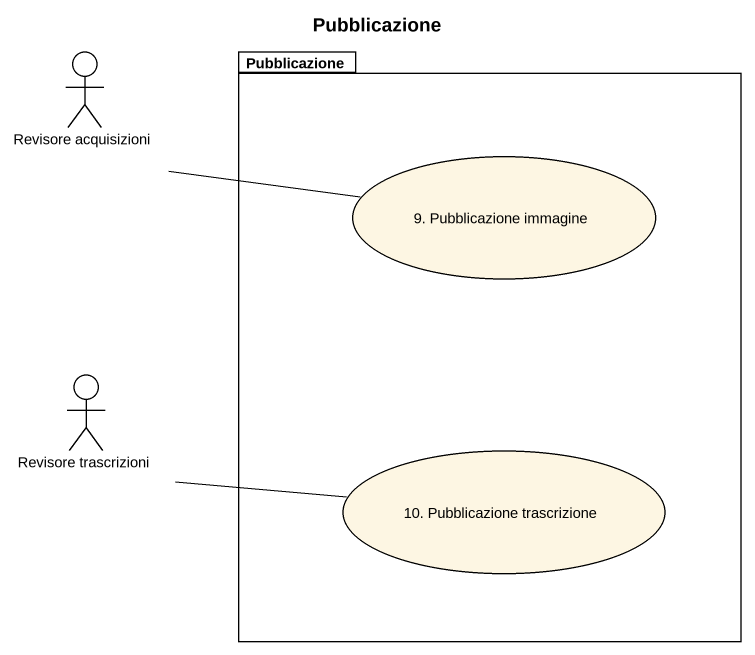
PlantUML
@startuml
title Pubblicazione
actor "Revisore acquisizioni" as Revisore_acquisizioni
package Pubblicazione {
  usecase "9. Pubblicazione immagine" as u9_Pubblicazione_immagine
  usecase "10. Pubblicazione trascrizione" as u10_Pubblicazione
}
actor "Revisore trascrizioni" as Revisore_trascrizioni
Revisore_acquisizioni -right- u9_Pubblicazione_immagine
Revisore_trascrizioni -right- u10_Pubblicazione
@enduml
